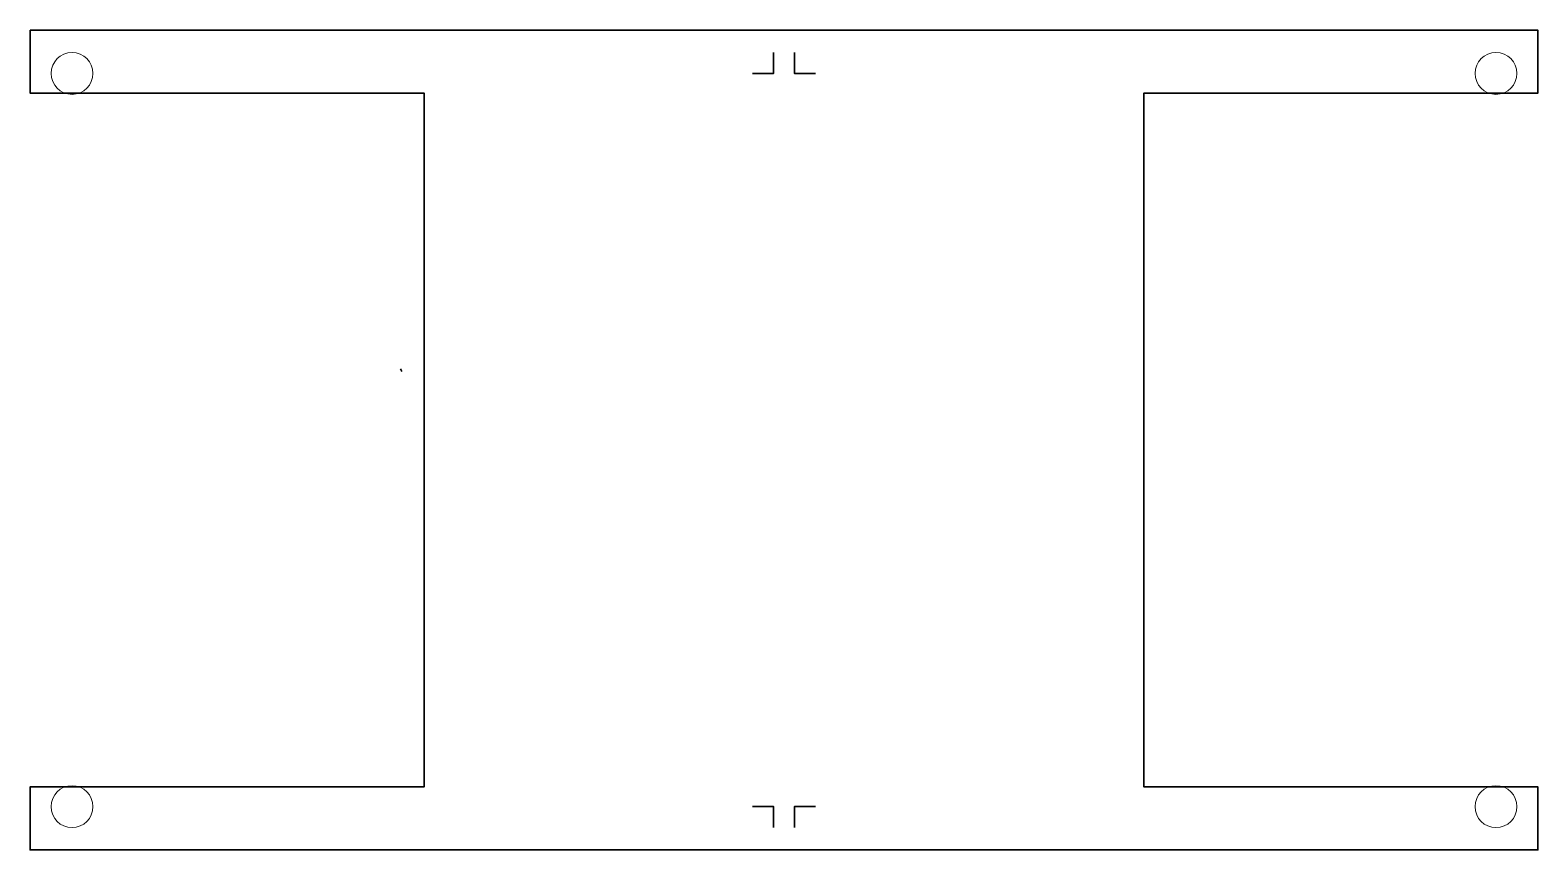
# Model space of a CAD drawing. Header units: inches. Extents: x 1698.4 to 1734.4, y 632.5 to 652.1.
import ezdxf

# ---------------------------------------------------------------- set-up
doc = ezdxf.new("R2010")
doc.units = ezdxf.units.IN
doc.header["$LTSCALE"] = 50
doc.header["$MEASUREMENT"] = 0
doc.layers.add('CLAMPS', color=4, linetype='Continuous', lineweight=9)
doc.layers.add('E3-ECOFEET', color=254, linetype='Continuous', lineweight=35)

# ---------------------------------------------------------------- blocks, each defined once
blk = doc.blocks.new('*U2')
at = {"layer": 'E3-ECOFEET', "color": 5}
for points in [[(0, 0), (0, -1.5), (9.406, -1.5), (9.406, -18.057), (0, -18.057), (0, -19.557), (36, -19.557), (36, -18.057), (26.594, -18.057), (26.594, -1.5), (36, -1.5), (36, 0), (0, 0)], [(8.84, -8.082), (8.875, -8.143)]]:
    blk.add_lwpolyline(points, dxfattribs=at)
at = {"layer": 'E3-ECOFEET'}
for points in [[(17.25, -1.031), (17.75, -1.031), (17.75, -0.531)], [(18.25, -0.531), (18.25, -1.031), (18.75, -1.031)], [(17.25, -18.526), (17.75, -18.526), (17.75, -19.026)], [(18.25, -19.026), (18.25, -18.526), (18.75, -18.526)]]:
    blk.add_lwpolyline(points, dxfattribs=at)
blk = doc.blocks.new('EF3 Clamp')
at = {"color": 30}
blk.add_circle((1499.075, 687.842), 0.5, dxfattribs=at)

msp = doc.modelspace()

# ---------------------------------------------------------------- block references
at = {"layer": 'CLAMPS'}
for p in [(200.327, -36.809), (234.327, -36.809), (200.327, -54.304), (234.327, -54.304)]:
    msp.add_blockref('EF3 Clamp', p, dxfattribs=at)
at = {"layer": 'E3-ECOFEET'}
msp.add_blockref('*U2', (1698.402, 652.064), dxfattribs=at)

doc.saveas('drawing.dxf')
